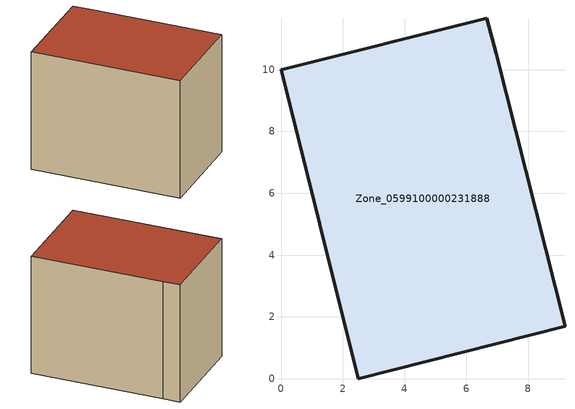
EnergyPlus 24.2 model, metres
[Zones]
Zone_0599100000231888
 floor ground (C_G): 2.5,0 0,9.99 6.66,11.66 6.97,10.52 9.19,1.69 z0
 wall outside (C_F): 2.5,0 9.19,1.69 6.97,10.52 6.66,11.66 0,9.99 2.5,0 z0:8.41
 roof outside (C_R): 0,9.99 2.5,0 9.19,1.69 6.97,10.52 6.66,11.66 z8.41
[BUILDING]
Pand.0599100000231888: North Axis=0; Terrain=City; Loads Convergence Tolerance Value=0.04; Temperature Convergence Tolerance Value=0.4; Solar Distribution=FullExterior; Maximum Number of Warmup Days=25; Minimum Number of Warmup Days=1
[Site:Location]
Rotterdam.The.Hague.AP_ZH_NLD Design_Conditions: Latitude=51.96; Longitude=4.45; Time Zone=1; Elevation=-4.5
[SITE:GROUNDTEMPERATURE:BUILDINGSURFACE]
18, 18, 18, 18, 18, 18, 18, 18, 18, 18, 18, 18
[MATERIAL] Thermal Absorptance=0.9; Solar Absorptance=0.7; Visible Absorptance=0.7
Name | Roughness | Thickness | Conductivity | Density | Specific Heat
G.TI.1992-2005 | MediumSmooth | 0.15 | 0.06 | 540 | 1210
F.TI.1992-2005 | Rough | 0.3 | 0.12 | 1920 | 840
R.TI.1992-2005 | MediumRough | 0.2 | 0.08 | 1500 | 1000
[CONSTRUCTION]
C_G: G.TI.1992-2005
C_F: F.TI.1992-2005
C_R: R.TI.1992-2005
[ZONE]
Zone_0599100000231888: Type=1; Multiplier=1; Ceiling Height=Autocalculate; Volume=Autocalculate; Floor Area=autocalculate; Part of Total Floor Area=Yes
[ZONEINFILTRATION:DESIGNFLOWRATE]
Infil_Zone_0599100000231888: Zone or ZoneList or Space or SpaceList=Zone_0599100000231888; Schedule=AlwaysOn; Design Flow Rate Calculation Method=Flow/Area; Flow Rate per Floor Area=0.0015; Constant Term Coefficient=1; Temperature Term Coefficient=0; Velocity Term Coefficient=0; Velocity Squared Term Coefficient=0
[HVACTEMPLATE:ZONE:IDEALLOADSAIRSYSTEM]
Zone_0599100000231888: Maximum Heating Supply Air Temperature=50; Minimum Cooling Supply Air Temperature=13; Maximum Heating Supply Air Humidity Ratio=0.0156; Minimum Cooling Supply Air Humidity Ratio=0.0077; Heating Limit=NoLimit; Cooling Limit=NoLimit; Dehumidification Control Type=ConstantSensibleHeatRatio; Cooling Sensible Heat Ratio=0.7; Dehumidification Setpoint=60; Humidification Control Type=None; Humidification Setpoint=30; Outdoor Air Method=None; Outdoor Air Flow Rate per Person=0.00944; Outdoor Air Flow Rate per Zone Floor Area=0; Outdoor Air Flow Rate per Zone=0; Demand Controlled Ventilation Type=None; Outdoor Air Economizer Type=NoEconomizer; Heat Recovery Type=None; Sensible Heat Recovery Effectiveness=0.7; Latent Heat Recovery Effectiveness=0.65
[ZONECONTROL:THERMOSTAT]
ThermostatControl_Zone_0599100000231888: Zone or ZoneList=Zone_0599100000231888; Control Type Schedule=DualSetpointControlType; Control 1=Thermostat_Zone_0599100000231888; Temperature Difference Between Cutout And Setpoint=0
[THERMOSTATSETPOINT:DUALSETPOINT]
Thermostat_Zone_0599100000231888: Heating Setpoint Temperature Schedule=HeatingSetpoint_Zone_0599100000231888; Cooling Setpoint Temperature Schedule=CoolingSetpoint_Zone_0599100000231888
[SCHEDULE:COMPACT]
HeatingSetpoint_Zone_0599100000231888: Through: 12/31, For: AllDays, Until: 24:00, 21
CoolingSetpoint_Zone_0599100000231888: Through: 12/31, For: AllDays, Until: 24:00, 24
DualSetpointControlType: Through: 12/31, For: AllDays, Until: 24:00, 4
AlwaysOn: Through: 12/31, For: AllDays, Until: 24:00, 1
